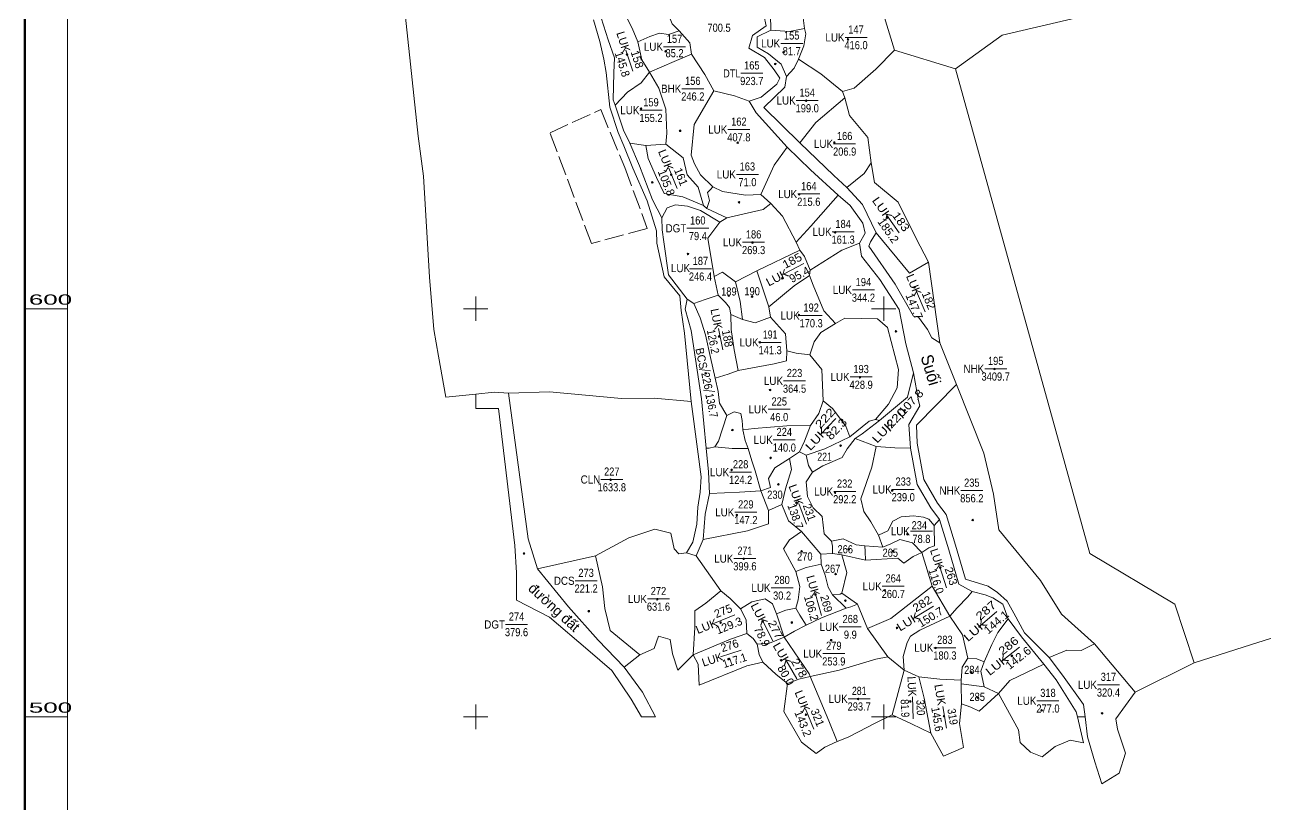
# Model space of a CAD drawing. Header units: metres. Extents: x 550890 to 551618, y 1839259 to 1840146.
# Drawn here: x 550889.5 to 551193.5, y 1839478.6 to 1839669.6 of the extents above; entities that cross this region are included whole.
import ezdxf
from ezdxf.enums import TextEntityAlignment as Align

# ---------------------------------------------------------------- set-up
doc = ezdxf.new("R2010")
doc.units = ezdxf.units.M
doc.header["$LTSCALE"] = 0.8
doc.header["$PDMODE"] = 32
doc.header["$PDSIZE"] = 0.4
doc.linetypes.add('DASH_DOUBLE_DOT', pattern=[9.2, 5, -1.2, 0.3, -1.2, 0.3, -1.2])
doc.linetypes.add('LONG_DASHED', pattern=[7.5, 6, -1.5])
for name, color, linetype, lineweight in [('10', 7, 'Continuous', 13), ('13', 7, 'Continuous', 13), ('2', 7, 'DASH_DOUBLE_DOT', 25), ('23', 7, 'Continuous', 13), ('24', 7, 'Continuous', 13), ('31', 7, 'Continuous', 13), ('33', 7, 'LONG_DASHED', 13), ('63', 7, 'Continuous', 13)]:
    doc.layers.add(name, color=color, linetype=linetype, lineweight=lineweight)
doc.layers.add('4', color=7, linetype='Continuous')
doc.layers.add('48', color=7, linetype='Continuous')

msp = doc.modelspace()

# ---------------------------------------------------------------- linework, layer by layer
at = {"layer": '10'}
for p, q in [((551117.57, 1839658.77), (551102.62, 1839663.4)), ((551089.9, 1839653.27), (551090.46, 1839651.68)), ((551041.72, 1839639.98), (551037.8, 1839640.6)), ((551041.72, 1839639.98), (551046.64, 1839640.33)), ((551069.91, 1839627.98), (551072.3, 1839625.77)), ((551055.8, 1839625.27), (551056.69, 1839624.6)), ((551068.87, 1839609.26), (551079.41, 1839614.36)), ((551079.41, 1839614.36), (551078.57, 1839616.36)), ((551113.76, 1839591.67), (551110.98, 1839611.42)), ((551058.47, 1839607.94), (551059.42, 1839603.32)), ((551068.87, 1839609.26), (551063.72, 1839606.57)), ((551071.81, 1839600.45), (551068.87, 1839609.26)), ((551081.98, 1839609.42), (551081.82, 1839608.12)), ((551053.44, 1839601.26), (551051.82, 1839602.34)), ((551062.57, 1839598.57), (551065.42, 1839597.34)), ((551072.28, 1839597.96), (551071.81, 1839600.45)), ((551097.99, 1839572.83), (551099.01, 1839572.58)), ((551092.97, 1839568.2), (551098.19, 1839566.27)), ((551079.37, 1839564.97), (551076.9, 1839563.29)), ((551079.37, 1839564.97), (551081.03, 1839564.09)), ((551069.9, 1839555.38), (551071.76, 1839550.56)), ((551071.76, 1839550.56), (551075.03, 1839552.06)), ((551112.39, 1839546.92), (551113.68, 1839548.32)), ((551084.58, 1839539.82), (551079.82, 1839545.37)), ((551029.35, 1839539.41), (551015.19, 1839536.28)), ((551054.05, 1839539.48), (551060.07, 1839530.88)), ((551087.43, 1839540.05), (551084.58, 1839539.82)), ((551084.58, 1839539.82), (551084.67, 1839537.41)), ((551089.72, 1839539.69), (551087.43, 1839540.05)), ((551089.72, 1839539.69), (551095.55, 1839538.4)), ((551109.38, 1839540.24), (551111.85, 1839532.01)), ((551111.85, 1839532.01), (551116.18, 1839524.68)), ((551090.79, 1839526.62), (551087.44, 1839529.86)), ((551093.6, 1839527.57), (551089.71, 1839530.29)), ((551093.6, 1839527.57), (551096.06, 1839521.67)), ((551075.62, 1839519.49), (551073.69, 1839525.2)), ((551096.06, 1839521.67), (551100.99, 1839514.69)), ((551151.67, 1839517.91), (551161.65, 1839506.06)), ((551040.21, 1839515.17), (551036.43, 1839512.16)), ((551100.99, 1839514.69), (551105.03, 1839511.45)), ((551161.65, 1839506.06), (551176.09, 1839513.24)), ((551105.03, 1839511.45), (551102.11, 1839500.51)), ((551105.03, 1839511.45), (551108.61, 1839509.8)), ((551119, 1839508.04), (551119.11, 1839503.15)), ((551124.61, 1839507.38), (551128.14, 1839505.74))]:
    msp.add_line(p, q, dxfattribs=at)
for points in [[(551117.57, 1839658.77), (551129.02, 1839667.08), (551187.17, 1839680.66), (551184.87, 1839705.54), (551145.49, 1839721.06), (551138.35, 1839748.69), (551120.37, 1839749.41)], [(551042.49, 1839684.52), (551044.88, 1839678.83), (551046.45, 1839674.15), (551048.18, 1839669.84), (551049.87, 1839668.08)], [(551099.21, 1839678.58), (551099.89, 1839672.42), (551102.62, 1839663.4)], [(551034.06, 1839674.55), (551036.14, 1839673.13), (551038.32, 1839668.73), (551039.74, 1839665.4)], [(551081.6, 1839675.38), (551080.23, 1839671.29), (551080.59, 1839668.7)], [(551080.59, 1839668.7), (551076.93, 1839667.96), (551072.33, 1839668.3)], [(551080.59, 1839668.7), (551080.92, 1839667.39), (551080.4, 1839664.46), (551079.13, 1839661.16)], [(551049.87, 1839668.08), (551047.28, 1839667.21), (551045.02, 1839667.51), (551042.7, 1839666.74), (551039.74, 1839665.4)], [(551042.6, 1839658.01), (551040.76, 1839661.04), (551039.74, 1839665.4)], [(551052.92, 1839662.4), (551052.48, 1839665.14), (551049.87, 1839668.08)], [(551052.92, 1839662.4), (551048.65, 1839660.61), (551042.6, 1839658.01)], [(551058.4, 1839653.43), (551056.15, 1839657.39), (551052.92, 1839662.4)], [(551102.62, 1839663.4), (551098.04, 1839658.69), (551092.8, 1839654.06), (551089.9, 1839653.27)], [(551079.13, 1839661.16), (551078.02, 1839659), (551076.2, 1839656.92)], [(551079.13, 1839661.16), (551084.56, 1839657.58), (551089.9, 1839653.27)], [(551042.6, 1839658.01), (551040.56, 1839655.4), (551037.22, 1839653.12), (551034.18, 1839649.87)], [(551042.6, 1839658.01), (551044.91, 1839654.04), (551046.64, 1839648.91), (551046.86, 1839643), (551046.64, 1839640.33)], [(551176.09, 1839513.24), (551171.37, 1839527.58), (551150.54, 1839540.05), (551117.57, 1839658.77)], [(551058.4, 1839653.43), (551053.52, 1839645.17), (551052.8, 1839637.65), (551053.67, 1839635.55), (551055.08, 1839632.85), (551058.09, 1839629.87)], [(551067.05, 1839650.86), (551063.47, 1839652.19), (551058.4, 1839653.43)], [(551090.46, 1839651.68), (551083.33, 1839645.63), (551079.46, 1839640.67)], [(551090.46, 1839651.68), (551091.64, 1839647.34), (551096.15, 1839641.94), (551096.93, 1839635.79)], [(551055.8, 1839625.27), (551050.79, 1839627.41), (551046.16, 1839628.25), (551044.3, 1839632.16), (551042.26, 1839636.83), (551041.72, 1839639.98)], [(551046.64, 1839640.33), (551050.86, 1839636.95), (551051.83, 1839632.82), (551054.5, 1839629.84), (551055.8, 1839625.27)], [(551069.91, 1839627.98), (551073.16, 1839635.2), (551076.32, 1839639.62)], [(551096.93, 1839635.79), (551095.19, 1839633.12), (551090.99, 1839629.68)], [(551096.93, 1839635.79), (551097.77, 1839630.91), (551103.52, 1839626.09), (551107.9, 1839617.35), (551110.98, 1839611.42)], [(551058.09, 1839629.87), (551057.54, 1839629.21), (551056.81, 1839628.47), (551057.28, 1839626.52), (551056.69, 1839624.6)], [(551058.09, 1839629.87), (551060.5, 1839628.72), (551066.1, 1839627.8), (551069.91, 1839627.98)], [(551072.3, 1839625.77), (551070.45, 1839624.36), (551061.55, 1839622.28)], [(551078.57, 1839616.36), (551075.17, 1839622.66), (551072.3, 1839625.77)], [(551078.57, 1839616.36), (551082.16, 1839620.24), (551088.81, 1839627.88)], [(551045.62, 1839622.32), (551046.96, 1839624.72), (551048.94, 1839625.44), (551051.94, 1839625.12), (551055.12, 1839624.11), (551059.87, 1839621.21)], [(551056.69, 1839624.6), (551061.55, 1839622.28), (551059.87, 1839621.21)], [(551058.47, 1839607.94), (551056.86, 1839617.26), (551059.87, 1839621.21)], [(551110.98, 1839611.42), (551106.3, 1839608.75), (551098.15, 1839618.64)], [(551079.41, 1839614.36), (551080.59, 1839612.8), (551081.98, 1839609.42)], [(551094.11, 1839616.07), (551089.73, 1839614.4), (551081.98, 1839609.42)], [(551058.47, 1839607.94), (551060.52, 1839609), (551063.72, 1839606.57)], [(551081.82, 1839608.12), (551078.09, 1839605.65), (551071.81, 1839600.45)], [(551088.17, 1839596.4), (551085.33, 1839599.5), (551082.71, 1839605.82), (551081.82, 1839608.12)], [(551063.72, 1839606.57), (551064.82, 1839601.77), (551065.42, 1839597.34)], [(551053.44, 1839601.26), (551056.26, 1839602.3), (551059.42, 1839603.32)], [(551059.42, 1839603.32), (551061.21, 1839601.53), (551062.2, 1839600.33), (551062.57, 1839598.57)], [(551058.66, 1839582.98), (551057.54, 1839588.04), (551056.34, 1839593.58), (551055.06, 1839597.77), (551053.44, 1839601.26)], [(551064.36, 1839584.9), (551063.39, 1839589.96), (551062.61, 1839594.94), (551062.57, 1839598.57)], [(551065.42, 1839597.34), (551068.52, 1839596.59), (551072.28, 1839597.96)], [(551076.25, 1839589.7), (551075.96, 1839593.85), (551072.28, 1839597.96)], [(551081.93, 1839588.67), (551082.99, 1839591.91), (551084.61, 1839594.18), (551088.17, 1839596.4)], [(551088.17, 1839596.4), (551090.48, 1839597.7), (551098.46, 1839597.52), (551100.92, 1839595.38), (551103.61, 1839585.1), (551103.28, 1839580.6), (551101.14, 1839576.6), (551097.99, 1839572.83)], [(551064.36, 1839584.9), (551073.13, 1839586.53), (551076.14, 1839587.27), (551076.25, 1839589.7)], [(551081.93, 1839588.67), (551078.52, 1839589.11), (551076.25, 1839589.7)], [(551085.15, 1839577.41), (551084.82, 1839585.09), (551081.93, 1839588.67)], [(551058.66, 1839582.98), (551061.9, 1839583.94), (551064.36, 1839584.9)], [(551099.01, 1839572.58), (551105.85, 1839578.3), (551107.29, 1839584.32)], [(551061.52, 1839573.83), (551059.76, 1839576.87), (551059.4, 1839579.71), (551058.66, 1839582.98)], [(551117.83, 1839581.45), (551124.54, 1839564.61), (551126.95, 1839554.54), (551128.25, 1839545.83), (551138.4, 1839533.43), (551143.6, 1839525.14), (551151.67, 1839517.91)], [(551008.03, 1839579.31), (551018.12, 1839579.63), (551035.77, 1839578.02), (551043.72, 1839578.11), (551052.85, 1839577.31)], [(551082.07, 1839571.41), (551084.1, 1839574.31), (551085.15, 1839577.41)], [(551091.68, 1839568.58), (551090.69, 1839571.26), (551087.43, 1839575.52), (551085.15, 1839577.41)], [(551065.45, 1839570.36), (551065.3, 1839572.59), (551064.99, 1839574.36), (551063.33, 1839574.77), (551061.52, 1839573.83)], [(551058.58, 1839566.18), (551059.55, 1839567.56), (551061.52, 1839573.83)], [(551065.45, 1839570.36), (551068.24, 1839570.65), (551076.24, 1839571.27), (551082.07, 1839571.41)], [(551082.07, 1839571.41), (551080.61, 1839567.52), (551079.37, 1839564.97)], [(551091.68, 1839568.58), (551096.4, 1839572.43), (551097.99, 1839572.83)], [(551092.97, 1839568.2), (551094.69, 1839569.32), (551099.01, 1839572.58)], [(551066.78, 1839565.78), (551066.09, 1839567.72), (551065.45, 1839570.36)], [(551081.03, 1839564.09), (551085.59, 1839565.65), (551091.68, 1839568.58)], [(551082.59, 1839559.99), (551085.05, 1839561.53), (551089.82, 1839563.52), (551091.02, 1839565.65), (551092.97, 1839568.2)], [(551056.48, 1839565.84), (551057.22, 1839565.82), (551058.58, 1839566.18)], [(551058.58, 1839566.18), (551062.86, 1839565.74), (551066.78, 1839565.78)], [(551069.9, 1839555.38), (551068.54, 1839560.24), (551067.65, 1839562.75), (551066.78, 1839565.78)], [(551098.7, 1839544.51), (551096.86, 1839547.8), (551095.1, 1839550.3), (551094.41, 1839553.4), (551097.06, 1839561.21), (551098.19, 1839566.27)], [(551098.19, 1839566.27), (551102.75, 1839565.89), (551106.55, 1839565.81)], [(551076.9, 1839563.29), (551073.31, 1839561.05), (551071.74, 1839558.44), (551072.27, 1839556.18), (551069.9, 1839555.38)], [(551076.9, 1839563.29), (551077.44, 1839560.57), (551075.91, 1839555.87), (551075.03, 1839552.06)], [(551082.59, 1839559.99), (551081.57, 1839561.57), (551081.03, 1839564.09)], [(551087.24, 1839543.03), (551085.42, 1839544.86), (551084.91, 1839549.12), (551082.72, 1839551.24), (551081.3, 1839553.99), (551081.02, 1839557.61), (551082.59, 1839559.99)], [(551057.32, 1839554.76), (551064.7, 1839555.04), (551069.9, 1839555.38)], [(551055.78, 1839543.44), (551066.64, 1839545.61), (551071.79, 1839547.29), (551071.76, 1839550.56)], [(551079.82, 1839545.37), (551076.7, 1839548.05), (551075.03, 1839552.06)], [(551112.39, 1839546.92), (551111.09, 1839548.43), (551109.79, 1839548.96), (551107.28, 1839549.21), (551104.31, 1839549.02), (551102.23, 1839547.96), (551100.98, 1839545.54), (551098.7, 1839544.51)], [(551109.38, 1839540.24), (551111.09, 1839541.41), (551112.44, 1839541.86), (551112.39, 1839546.92)], [(551051.69, 1839540.2), (551049.82, 1839539.91), (551048.67, 1839541.16), (551047.8, 1839545.03), (551043.88, 1839546), (551037.53, 1839543.83), (551029.35, 1839539.41)], [(551079.82, 1839545.37), (551076.92, 1839543.39), (551075.48, 1839541.17), (551078.45, 1839535.64)], [(551095.4, 1839541.9), (551093.29, 1839542.17), (551090.03, 1839543.64), (551087.24, 1839543.03)], [(551098.7, 1839544.51), (551099.79, 1839541.54), (551095.4, 1839541.9)], [(551087.24, 1839543.03), (551087.49, 1839541.79), (551087.43, 1839540.05)], [(551095.55, 1839538.4), (551095.42, 1839540.48), (551095.4, 1839541.9)], [(551099.79, 1839541.54), (551101.72, 1839542.41), (551103.96, 1839543.45), (551107.06, 1839542.67), (551109.38, 1839540.24)], [(551029.35, 1839539.41), (551031.11, 1839531.84), (551031.62, 1839526.5), (551032.98, 1839521.15), (551040.21, 1839515.17)], [(551089.71, 1839530.29), (551090.97, 1839535.33), (551089.72, 1839539.69)], [(551095.55, 1839538.4), (551103.47, 1839538.87), (551104.93, 1839537.67), (551107.19, 1839539.31), (551109.38, 1839540.24)], [(551078.43, 1839526.66), (551079.03, 1839528.66), (551079.42, 1839531.96), (551078.45, 1839535.64)], [(551078.45, 1839535.64), (551081.04, 1839536.6), (551084.67, 1839537.41)], [(551084.67, 1839537.41), (551085.67, 1839534.69), (551086.38, 1839531.78), (551087.44, 1839529.86)], [(551096.06, 1839521.67), (551101.78, 1839524.11), (551111.85, 1839532.01)], [(551060.07, 1839530.88), (551056.42, 1839527.81), (551053.72, 1839526), (551053.75, 1839521.92), (551053.3, 1839515.22)], [(551064.89, 1839526.46), (551062.4, 1839529.02), (551060.07, 1839530.88)], [(551064.89, 1839526.46), (551067.71, 1839528.15), (551070.99, 1839528.92), (551072.74, 1839527.7), (551073.69, 1839525.2)], [(551087.44, 1839529.86), (551089.31, 1839530.06), (551089.71, 1839530.29)], [(551121.65, 1839530.7), (551120.62, 1839529.42), (551118.02, 1839526.69), (551116.18, 1839524.68)], [(551066.46, 1839520.43), (551066.29, 1839523.79), (551064.89, 1839526.46)], [(551073.69, 1839525.2), (551075.99, 1839526.15), (551078.43, 1839526.66)], [(551081, 1839522.45), (551079.42, 1839524.88), (551078.43, 1839526.66)], [(551081, 1839522.45), (551084.77, 1839524.28), (551090.79, 1839526.62)], [(551090.79, 1839526.62), (551091.97, 1839526.98), (551093.6, 1839527.57)], [(551075.62, 1839519.49), (551078.17, 1839520.97), (551081, 1839522.45)], [(551105.03, 1839511.45), (551104.75, 1839514.74), (551105.74, 1839518.17), (551106.61, 1839519.79), (551108.88, 1839521.19), (551116.18, 1839524.68)], [(551116.18, 1839524.68), (551119.3, 1839520.08), (551120.63, 1839514.37)], [(551130.49, 1839524), (551127.99, 1839520.69), (551126.5, 1839517.74), (551124.6, 1839513.44)], [(551040.21, 1839515.17), (551043.71, 1839516.72), (551044.8, 1839519.78), (551047.64, 1839518.97), (551048.26, 1839515.4), (551049.57, 1839511.43), (551053.3, 1839515.22)], [(551053.3, 1839515.22), (551062.49, 1839519.06), (551066.46, 1839520.43)], [(551066.46, 1839520.43), (551068.02, 1839519.16), (551069, 1839517.78)], [(551069, 1839517.78), (551072.04, 1839518.02), (551075.62, 1839519.49)], [(551082.01, 1839509.84), (551081.74, 1839510.55), (551075.62, 1839519.49)], [(551176.09, 1839513.24), (551188.14, 1839517.08), (551200.2, 1839520.93), (551213.44, 1839517.94), (551217.91, 1839517.12), (551226.2, 1839509.3)], [(551069, 1839517.78), (551069.52, 1839515.24), (551070.42, 1839513.39)], [(551151.67, 1839517.91), (551148.43, 1839516.25), (551144.92, 1839516.36), (551140.58, 1839514.57)], [(551070.42, 1839513.39), (551066.47, 1839512.49), (551054.78, 1839507.75), (551054.52, 1839512.91), (551053.3, 1839515.22)], [(551070.42, 1839513.39), (551073.68, 1839510.33), (551076.44, 1839508.14)], [(551082.01, 1839509.84), (551089.05, 1839511.43), (551098.06, 1839514.09), (551100.99, 1839514.69)], [(551120.63, 1839514.37), (551119.25, 1839512.18), (551118.97, 1839508.96)], [(551124.6, 1839513.44), (551122.85, 1839514.19), (551120.63, 1839514.37)], [(551124.6, 1839513.44), (551123.83, 1839511.18), (551124.61, 1839507.38)], [(551128.14, 1839505.74), (551130.89, 1839508.89), (551139.27, 1839512.86)], [(551076.44, 1839508.14), (551075.54, 1839501.28), (551079.84, 1839493.82), (551083.42, 1839491.04), (551085.58, 1839492.52), (551088.57, 1839493.91)], [(551076.44, 1839508.14), (551079.17, 1839509.18), (551082.01, 1839509.84)], [(551088.57, 1839493.91), (551086.53, 1839498.98), (551082.01, 1839509.84)], [(551118.97, 1839508.96), (551113.79, 1839509.19), (551108.61, 1839509.8)], [(551108.61, 1839509.8), (551109.91, 1839504.53), (551111.56, 1839495.98)], [(551118.97, 1839508.96), (551119, 1839508.04), (551124.61, 1839507.38)], [(551128.14, 1839505.74), (551123.37, 1839501.36), (551121.39, 1839502.39), (551119.11, 1839503.15)], [(551128.14, 1839505.74), (551133.06, 1839496.78), (551133.46, 1839493.73), (551136, 1839491.31), (551138.88, 1839490.16), (551141.99, 1839492.7), (551145.72, 1839494.29), (551148.95, 1839493.62)], [(551161.65, 1839506.06), (551156.88, 1839499.52), (551157.32, 1839496.93), (551159.27, 1839491.08), (551157.7, 1839486.2), (551153.48, 1839483.58)], [(551111.56, 1839495.98), (551114.69, 1839490.37), (551119.6, 1839492.5), (551118.57, 1839498.37), (551119.11, 1839503.15)], [(551102.11, 1839500.51), (551097.58, 1839498.27), (551093.96, 1839496.36), (551091.31, 1839495.04), (551088.57, 1839493.91)], [(551102.11, 1839500.51), (551106.8, 1839498.25), (551111.56, 1839495.98)]]:
    msp.add_lwpolyline(points, dxfattribs=at)
at = {"layer": '13'}
for p, q in [((551090.52, 1839666.51), (551095.92, 1839666.51)), ((551036.83, 1839663.41), (551038.48, 1839658.26)), ((551046.05, 1839664.22), (551051.45, 1839664.22)), ((551074.76, 1839665.05), (551080.16, 1839665.05)), ((551064.97, 1839657.72), (551070.37, 1839657.72)), ((551050.52, 1839653.93), (551055.92, 1839653.93)), ((551078.56, 1839651.04), (551083.96, 1839651.04)), ((551040.27, 1839648.67), (551045.67, 1839648.67)), ((551061.81, 1839643.92), (551067.21, 1839643.92)), ((551087.73, 1839640.42), (551093.13, 1839640.42)), ((551047.37, 1839634.49), (551049.37, 1839629.48)), ((551063.9, 1839632.93), (551069.3, 1839632.93)), ((551078.94, 1839628.13), (551084.34, 1839628.13)), ((551100.71, 1839623.03), (551103.81, 1839618.6)), ((551051.75, 1839619.72), (551057.15, 1839619.72)), ((551087.36, 1839618.84), (551092.76, 1839618.84)), ((551065.42, 1839616.29), (551070.82, 1839616.29)), ((551075.61, 1839608.56), (551080.39, 1839611.07)), ((551052.39, 1839609.79), (551057.79, 1839609.79)), ((551092.33, 1839604.62), (551097.73, 1839604.62)), ((551108.06, 1839604.21), (551110.13, 1839599.22)), ((551079.52, 1839598.35), (551084.92, 1839598.35)), ((551059.49, 1839595.19), (551060.55, 1839589.9)), ((551069.47, 1839591.76), (551074.87, 1839591.76)), ((551054.79, 1839585.11), (551057.57, 1839584.82)), ((551091.77, 1839583.29), (551097.17, 1839583.29)), ((551124.75, 1839585.29), (551130.15, 1839585.29)), ((551055.8, 1839580.02), (551058.58, 1839579.73)), ((551075.45, 1839582.32), (551080.85, 1839582.32)), ((551071.69, 1839575.36), (551077.09, 1839575.36)), ((551104.89, 1839573.18), (551103.36, 1839574.9)), ((551084.55, 1839569.21), (551088.25, 1839573.14)), ((551101.77, 1839570.01), (551100.23, 1839571.74)), ((551072.94, 1839567.88), (551078.34, 1839567.88)), ((551062.24, 1839559.96), (551067.64, 1839559.96)), ((551030.67, 1839558.15), (551036.07, 1839558.15)), ((551102.09, 1839555.72), (551107.49, 1839555.72)), ((551087.75, 1839555.22), (551093.15, 1839555.22)), ((551118.9, 1839555.45), (551124.3, 1839555.45)), ((551063.52, 1839550.12), (551068.92, 1839550.12)), ((551079.24, 1839552.3), (551081.06, 1839547.21)), ((551106.54, 1839545.5), (551111.94, 1839545.5)), ((551063.28, 1839538.78), (551068.68, 1839538.78)), ((551113.74, 1839536.73), (551115.43, 1839531.6)), ((551024.37, 1839533.34), (551029.77, 1839533.34)), ((551072.4, 1839531.6), (551077.8, 1839531.6)), ((551099.65, 1839532), (551105.05, 1839532)), ((551042.1, 1839528.89), (551047.5, 1839528.89)), ((551083.27, 1839530.05), (551084.76, 1839524.86)), ((551107.64, 1839524.3), (551112.22, 1839527.15)), ((551123.65, 1839522.26), (551127.71, 1839525.82)), ((551007.31, 1839522.64), (551012.71, 1839522.64)), ((551058.5, 1839522.97), (551063.51, 1839524.98)), ((551070.42, 1839523.44), (551072.87, 1839518.63)), ((551089.12, 1839522.03), (551094.52, 1839522.03)), ((551059.97, 1839514.67), (551065.1, 1839516.36)), ((551112.3, 1839516.93), (551117.7, 1839516.93)), ((551129.06, 1839513.72), (551133.27, 1839517.1)), ((551076.03, 1839513.99), (551078.73, 1839509.31)), ((551085.07, 1839515.48), (551090.47, 1839515.48)), ((551152.39, 1839507.85), (551157.79, 1839507.85)), ((551091.3, 1839504.43), (551096.7, 1839504.43)), ((551107.02, 1839504.91), (551107.24, 1839499.51)), ((551080.84, 1839501.96), (551082.86, 1839496.95)), ((551114.52, 1839502.55), (551115.41, 1839497.22)), ((551137.56, 1839503.93), (551142.96, 1839503.93))]:
    msp.add_line(p, q, dxfattribs=at)
for p in [(551091.25, 1839666), (551037.11, 1839662.29), (551046.55, 1839663.08), (551075.45, 1839662.85), (551073.41, 1839659.99), (551080.98, 1839650.98), (551040.52, 1839649.05), (551050.1, 1839643.62), (551064.22, 1839640.7), (551087.91, 1839640.75), (551047.91, 1839632.85), (551043.29, 1839630.97), (551064.55, 1839626.1), (551079.28, 1839628.06), (551100.87, 1839622.35), (551088.07, 1839618.71), (551052.03, 1839613.43), (551067.83, 1839616.23), (551075.14, 1839607.45), (551107.54, 1839605.24), (551062.01, 1839603.21), (551067.76, 1839602.96), (551079.24, 1839598.46), (551059.65, 1839593.21), (551103, 1839594.46), (551069.61, 1839591.78), (551056.4, 1839584.19), (551094.19, 1839583.23), (551127.16, 1839585.22), (551072.17, 1839580.09), (551105.11, 1839575.12), (551086.35, 1839570.79), (551062.94, 1839570.28), (551089.44, 1839566.45), (551072.29, 1839563.45), (551062.73, 1839560.51), (551033.08, 1839558.09), (551074.18, 1839556.96), (551078.6, 1839552.47), (551088.08, 1839554.95), (551102.09, 1839555.46), (551064.01, 1839549.45), (551121.81, 1839548.22), (551105.82, 1839544.75), (551079.89, 1839540.54), (551091.44, 1839541.04), (551102.24, 1839540.58), (551011.85, 1839540.02), (551065.69, 1839538.71), (551088.22, 1839534.99), (551113.85, 1839536.57), (551044.51, 1839528.82), (551083.28, 1839529.98), (551090.6, 1839528.47), (551100.24, 1839531.01), (551027.73, 1839525.87), (551060.03, 1839523.1), (551070.31, 1839523.38), (551077.49, 1839523.1), (551123.49, 1839522.12), (551103.25, 1839521.79), (551087.12, 1839518.76), (551112.71, 1839516.87), (551061.97, 1839514.13), (551074.84, 1839513.85), (551131.42, 1839514.93), (551121.51, 1839510.9), (551093.71, 1839504.37), (551123.05, 1839504.72), (551106.52, 1839503.76), (551138.71, 1839501.58), (551153.54, 1839500.85), (551080.94, 1839500.5), (551114.76, 1839500.15)]:
    msp.add_point(p, dxfattribs=at)
at = {"layer": '23'}
for points in [[(551000, 1839579.07), (550992.69, 1839578.3), (550990.91, 1839588.36), (550989.77, 1839594.9), (550988.69, 1839607.74), (550987.22, 1839632.48), (550985.89, 1839642.32), (550980.41, 1839693.74), (550977.98, 1839708.69), (550977.29, 1839721.18), (550976.28, 1839730.47), (550975.05, 1839739.21), (550971.81, 1839747.18)], [(551008.03, 1839579.31), (551004.5, 1839579.54), (551000, 1839579.07)], [(551015.19, 1839536.28), (551012.89, 1839543.6), (551008.03, 1839579.31)], [(551000, 1839575.56), (551005.59, 1839575.57), (551009.58, 1839541.97), (551009.97, 1839535.24), (551009.97, 1839528.56), (551018.13, 1839524.38), (551027.46, 1839516.42), (551033.36, 1839511.35), (551038.12, 1839504.31), (551040.63, 1839500)], [(551036.43, 1839512.16), (551030.06, 1839518.77), (551022.75, 1839526.91), (551015.19, 1839536.28)], [(551036.43, 1839512.16), (551040.92, 1839506.04), (551044.07, 1839500)]]:
    msp.add_lwpolyline(points, dxfattribs=at)
at = {"layer": '24'}
for p, q in [((551000, 1839575.56), (551000, 1839579.07)), ((551040.63, 1839500), (551044.07, 1839500)), ((551147.49, 1839500), (551149.34, 1839500))]:
    msp.add_line(p, q, dxfattribs=at)
at = {"layer": '31'}
for p, q in [((551117.83, 1839581.45), (551113.76, 1839591.67)), ((551055.78, 1839543.44), (551054.05, 1839539.48)), ((551051.69, 1839540.2), (551054.05, 1839539.48)), ((551147.49, 1839500), (551148.95, 1839493.62))]:
    msp.add_line(p, q, dxfattribs=at)
for points in [[(551062.01, 1839690.32), (551063.13, 1839688.98), (551064.92, 1839684.11), (551065.14, 1839679.72), (551066.18, 1839677.18), (551068.72, 1839675.18), (551070.49, 1839674.96), (551070.66, 1839671.99), (551071.16, 1839669.36), (551067.88, 1839666.98), (551066.95, 1839663.86), (551070.79, 1839661.56), (551073.13, 1839658.55), (551074.53, 1839656.54), (551073.84, 1839655.04), (551069.94, 1839651.88), (551067.05, 1839650.86)], [(551071.35, 1839675.76), (551072.26, 1839672.12), (551072.33, 1839668.3)], [(551034.18, 1839649.87), (551033.73, 1839651.22), (551033.84, 1839657.81), (551034.02, 1839661.52), (551032.45, 1839665.91), (551030.19, 1839673.12)], [(551052.85, 1839577.31), (551051.21, 1839594), (551050.36, 1839599.54), (551050.02, 1839603.18), (551046.23, 1839607.84), (551044.42, 1839616.06), (551044.34, 1839619.13), (551042.07, 1839626.49), (551038.5, 1839634.46), (551036.35, 1839639.89), (551034.96, 1839643.2), (551032.92, 1839649.42), (551032.01, 1839657.93), (551031.39, 1839661.15), (551030.41, 1839665.47), (551028.87, 1839670.83)], [(551072.33, 1839668.3), (551068.95, 1839666.61), (551069.01, 1839664.13), (551071.73, 1839662.47), (551074.85, 1839659.96), (551076.2, 1839656.92)], [(551076.2, 1839656.92), (551075.78, 1839654.34), (551070.63, 1839649.34), (551079.46, 1839640.67)], [(551076.32, 1839639.62), (551068.73, 1839648.03), (551067.05, 1839650.86)], [(551037.8, 1839640.6), (551036.24, 1839643.74), (551034.18, 1839649.87)], [(551045.62, 1839622.32), (551043.35, 1839626.72), (551040.14, 1839635.04), (551037.8, 1839640.6)], [(551076.32, 1839639.62), (551082.03, 1839634.08), (551088.81, 1839627.88)], [(551079.46, 1839640.67), (551087.81, 1839632.65), (551090.99, 1839629.68)], [(551090.99, 1839629.68), (551094.8, 1839625.54), (551098.15, 1839618.64)], [(551088.81, 1839627.88), (551091.82, 1839625.31), (551094.9, 1839620.97), (551095.44, 1839618.54), (551094.11, 1839616.07)], [(551051.82, 1839602.34), (551047.24, 1839608.31), (551046.13, 1839616.42), (551045.68, 1839619.37), (551045.62, 1839622.32)], [(551113.76, 1839591.67), (551111.81, 1839592.88), (551110.73, 1839594.89), (551108.56, 1839597.93), (551107.31, 1839598.2), (551102.79, 1839605.99), (551096.33, 1839615.38), (551096.74, 1839616.44), (551098.15, 1839618.64)], [(551094.11, 1839616.07), (551094.6, 1839612.88), (551099.06, 1839607.14), (551103.82, 1839599.85), (551105.41, 1839591.38), (551107.29, 1839584.32)], [(551056.48, 1839565.84), (551055.37, 1839577.95), (551052.79, 1839594.71), (551051.32, 1839599.93), (551051.82, 1839602.34)], [(551106.55, 1839565.81), (551106.14, 1839571.64), (551108.82, 1839576.24), (551108.49, 1839577.42), (551107.29, 1839584.32)], [(551140.58, 1839514.57), (551134.55, 1839520.6), (551131.93, 1839525.43), (551130.26, 1839528.35), (551127.91, 1839530.48), (551125.58, 1839532.04), (551120.07, 1839533.75), (551117.58, 1839542.09), (551115.32, 1839549.54), (551113.2, 1839552.38), (551109.84, 1839558.15), (551108.19, 1839567.02), (551108.02, 1839571.46), (551117.83, 1839581.45)], [(551052.85, 1839577.31), (551054.33, 1839565.58), (551055.3, 1839558.82), (551055.04, 1839555.03), (551054.47, 1839551.36), (551054.19, 1839547.19), (551053.25, 1839542.8), (551051.69, 1839540.2)], [(551057.32, 1839554.76), (551057.05, 1839560.06), (551056.48, 1839565.84)], [(551106.55, 1839565.81), (551108.2, 1839556.94), (551111.56, 1839551.17), (551113.68, 1839548.32)], [(551055.78, 1839543.44), (551056.26, 1839549.65), (551057.32, 1839554.76)], [(551113.68, 1839548.32), (551115.93, 1839540.88), (551118.43, 1839532.54), (551121.65, 1839530.7)], [(551130.49, 1839524), (551129.16, 1839527.6), (551126.77, 1839529.16), (551124.84, 1839529.86), (551121.65, 1839530.7)], [(551139.27, 1839512.86), (551133.77, 1839519.57), (551130.49, 1839524)], [(551149.34, 1839500), (551148.98, 1839502.99), (551143.8, 1839510.19), (551140.58, 1839514.57)], [(551139.27, 1839512.86), (551142.28, 1839509.08), (551147.2, 1839501.25), (551147.49, 1839500)], [(551149.34, 1839500), (551149.93, 1839495.05), (551151.75, 1839488.95), (551153.48, 1839483.58)]]:
    msp.add_lwpolyline(points, dxfattribs=at)
at = {"layer": '33'}
for p, q in [((551018.22, 1839643.14), (551030.65, 1839648.81)), ((551030.65, 1839648.81), (551036.55, 1839634.59)), ((551028.36, 1839615.99), (551018.22, 1839643.14)), ((551036.55, 1839634.59), (551042.06, 1839619.71)), ((551042.06, 1839619.71), (551028.36, 1839615.99))]:
    msp.add_line(p, q, dxfattribs=at)
at = {"layer": '63'}
for p, q in [((551000, 1839597), (551000, 1839603)), ((551100, 1839597), (551100, 1839603)), ((550900, 1839600), (550889.5, 1839600)), ((550997, 1839600), (551003, 1839600)), ((551097, 1839600), (551103, 1839600)), ((551000, 1839497), (551000, 1839503)), ((551100, 1839497), (551100, 1839503)), ((550900, 1839500), (550889.5, 1839500)), ((550997, 1839500), (551003, 1839500)), ((551097, 1839500), (551103, 1839500))]:
    msp.add_line(p, q, dxfattribs=at)
at = {"layer": '63', "lineweight": 158}
msp.add_lwpolyline([(550889.5, 1840110.5), (551610.5, 1840110.5), (551610.5, 1839389.5), (550889.5, 1839389.5)], close=True, dxfattribs=at)
at = {"layer": '63'}
msp.add_lwpolyline([(551383.96, 1840100), (551600, 1840100), (551600, 1839400), (550900, 1839400), (550900, 1840100), (551379.89, 1840100)], dxfattribs=at)

# ---------------------------------------------------------------- texts
at = {"layer": '13'}
for s, width, p in [('147', 0.85, (551093.21, 1839667.44)), ('157', 0.85, (551048.74, 1839665.16)), ('155', 0.85, (551077.46, 1839665.98)), ('165', 0.85, (551067.68, 1839658.65)), ('156', 0.85, (551053.21, 1839654.86)), ('154', 0.85, (551081.26, 1839651.98)), ('159', 0.85, (551042.96, 1839649.6)), ('162', 0.85, (551064.51, 1839644.86)), ('166', 0.85, (551090.43, 1839641.35)), ('163', 0.85, (551066.59, 1839633.87)), ('164', 0.85, (551081.64, 1839629.06)), ('160', 0.85, (551054.44, 1839620.65)), ('184', 0.85, (551090.06, 1839619.78)), ('186', 0.85, (551068.11, 1839617.23)), ('187', 0.85, (551055.08, 1839610.73)), ('194', 0.85, (551095.03, 1839605.55)), ('189', 0.85, (551062.06, 1839603.24)), ('190', 0.85, (551067.76, 1839603.29)), ('192', 0.85, (551082.21, 1839599.29)), ('191', 0.8, (551072.17, 1839592.69)), ('193', 0.85, (551094.46, 1839584.23)), ('195', 0.85, (551127.45, 1839586.22)), ('223', 0.85, (551078.15, 1839583.26)), ('225', 0.85, (551074.4, 1839576.29)), ('224', 0.85, (551075.64, 1839568.81)), ('228', 0.85, (551064.94, 1839560.89)), ('221', 0.8, (551085.52, 1839562.73)), ('227', 0.85, (551033.36, 1839559.09)), ('232', 0.85, (551090.44, 1839556.15)), ('233', 0.85, (551104.79, 1839556.66)), ('235', 0.85, (551121.6, 1839556.38)), ('229', 0.85, (551066.21, 1839551.06)), ('230', 0.85, (551073.35, 1839553.44)), ('234', 0.85, (551108.74, 1839545.94)), ('271', 0.8, (551065.98, 1839539.71)), ('266', 0.85, (551090.58, 1839540.06)), ('265', 0.85, (551101.61, 1839539.22)), ('270', 0.85, (551080.67, 1839538.29)), ('273', 0.85, (551027.06, 1839534.28)), ('280', 0.85, (551075.09, 1839532.53)), ('267', 0.85, (551087.48, 1839535.29)), ('264', 0.85, (551102.34, 1839532.93)), ('272', 0.85, (551044.8, 1839529.82)), ('274', 0.85, (551010.01, 1839523.57)), ('268', 0.85, (551091.81, 1839522.97)), ('283', 0.85, (551114.99, 1839517.87)), ('279', 0.85, (551087.77, 1839516.42)), ('284', 0.85, (551121.61, 1839510.5)), ('317', 0.85, (551155.08, 1839508.79)), ('281', 0.8, (551094, 1839505.36)), ('285', 0.85, (551122.92, 1839503.89)), ('318', 0.85, (551140.26, 1839504.86))]:
    msp.add_text(s, height=2, dxfattribs=dict(at, width=width)).set_placement(p, align=Align.CENTER)
for s, height, rotation, p in [('158', 2, 287.733, (551038.64, 1839660.82)), ('161', 2, 291.822, (551049.39, 1839631.97)), ('182', 2, 292.501, (551110.12, 1839601.68)), ('263', 2, 288.275, (551115.58, 1839534.14)), ('275', 2, 21.928, (551061.03, 1839524.99)), ('276', 2, 18.24, (551062.55, 1839516.5)), ('321', 1.99, 292.057, (551082.86, 1839499.44))]:
    msp.add_text(s, height=height, rotation=rotation, dxfattribs=at).set_placement(p, align=Align.CENTER)
for s, rotation, width, p in [('183', 305.02, 1.15, (551103.43, 1839620.78)), ('185', 27.766, 1.1, (551078.03, 1839610.89)), ('188', 281.321, 0.95, (551060.73, 1839592.54)), ('226', 281.559, 0.95, (551055.7, 1839582.13)), ('222', 46.727, 1.25, (551086.35, 1839572.49)), ('220', 46.879, 1.25, (551103.79, 1839572.55)), ('231', 289.718, 0.95, (551080.86, 1839549.79)), ('269', 285.961, 0.95, (551084.99, 1839527.45)), ('282', 31.864, 1.1, (551109.96, 1839526.85)), ('287', 41.279, 1.25, (551125.72, 1839525.32)), ('277', 296.903, 1.05, (551072.61, 1839520.92)), ('286', 38.8, 1.2, (551131.2, 1839516.63)), ('278', 300.031, 1.1, (551078.42, 1839511.45)), ('320', 272.356, 0.85, (551108.07, 1839502.22)), ('319', 279.472, 0.9, (551115.92, 1839499.87))]:
    msp.add_text(s, height=2, rotation=rotation, dxfattribs=dict(at, width=width)).set_placement(p, align=Align.CENTER)
at = {"layer": '2'}
for rotation, p in [(287.733, (551036.04, 1839662.62)), (281.321, (551058.56, 1839594.74)), (288.275, (551112.95, 1839535.91)), (285.961, (551082.44, 1839529.35)), (18.24, (551060.78, 1839513.89)), (279.472, (551113.26, 1839502.67))]:
    msp.add_text('LUK', height=2, rotation=rotation, dxfattribs=at).set_placement(p, align=Align.RIGHT)
for s, width, p in [('LUK', 0.9, (551045.92, 1839663.23)), ('LUK', 0.9, (551074.63, 1839664.05)), ('LUK', 0.9, (551090.39, 1839665.5)), ('DTL', 0.85, (551064.93, 1839656.68)), ('BHK', 0.9, (551050.39, 1839652.93)), ('LUK', 0.9, (551078.43, 1839650.04)), ('LUK', 0.9, (551040.14, 1839647.67)), ('LUK', 0.9, (551061.67, 1839642.93)), ('LUK', 0.9, (551087.59, 1839639.42)), ('LUK', 0.9, (551063.77, 1839631.93)), ('LUK', 0.9, (551078.81, 1839627.12)), ('DGT', 0.9, (551051.62, 1839618.72)), ('LUK', 0.9, (551087.23, 1839617.84)), ('LUK', 0.9, (551065.28, 1839615.29)), ('LUK', 0.9, (551052.55, 1839608.97)), ('LUK', 0.9, (551092.2, 1839603.62)), ('LUK', 0.9, (551079.39, 1839597.35)), ('LUK', 0.9, (551069.34, 1839590.76)), ('NHK', 0.9, (551124.62, 1839584.29)), ('LUK', 0.9, (551075.33, 1839581.32)), ('LUK', 0.9, (551091.64, 1839582.29)), ('LUK', 0.9, (551071.55, 1839574.36)), ('LUK', 0.9, (551072.81, 1839566.87)), ('CLN', 0.9, (551030.54, 1839557.16)), ('LUK', 0.9, (551062.11, 1839558.96)), ('LUK', 0.9, (551087.62, 1839554.21)), ('LUK', 0.9, (551101.96, 1839554.72)), ('NHK', 0.9, (551118.77, 1839554.45)), ('LUK', 0.9, (551063.39, 1839549.12)), ('LUK', 0.9, (551106.42, 1839544.49)), ('LUK', 0.9, (551063.15, 1839537.77)), ('DCS', 0.9, (551024.24, 1839532.34)), ('LUK', 0.9, (551072.26, 1839530.6)), ('LUK', 0.9, (551099.52, 1839530.99)), ('LUK', 0.9, (551041.97, 1839527.88)), ('DGT', 0.9, (551007.18, 1839521.63)), ('LUK', 0.9, (551088.99, 1839521.03)), ('LUK', 0.9, (551084.94, 1839514.48)), ('LUK', 0.9, (551112.17, 1839515.93)), ('LUK', 0.9, (551152.27, 1839506.85)), ('LUK', 0.9, (551091.17, 1839503.42)), ('LUK', 0.9, (551137.43, 1839502.93))]:
    msp.add_text(s, height=2, dxfattribs=dict(at, width=width)).set_placement(p, align=Align.RIGHT)
for s, height, rotation, width, p in [('LUK', 2, 291.822, 1.05, (551046.69, 1839633.49)), ('LUK', 2, 305.02, 1.2, (551100.62, 1839621.43)), ('LUK', 2, 27.766, 1.1, (551076.89, 1839608.1)), ('LUK', 2, 292.501, 1.05, (551107.52, 1839602.96)), ('BCS', 2, 281.559, 0.95, (551054.9, 1839585.07)), ('LUK', 2, 46.727, 1.25, (551086.47, 1839569.79)), ('LUK', 2, 46.879, 1.25, (551102.83, 1839571.63)), ('LUK', 2, 289.718, 1.05, (551078.49, 1839551.4)), ('LUK', 2, 296.903, 1.1, (551069.92, 1839522.2)), ('LUK', 2, 31.864, 1.15, (551109.09, 1839524.03)), ('LUK', 2, 21.928, 1.05, (551059.5, 1839522.29)), ('LUK', 2, 41.279, 1.25, (551125.53, 1839522.57)), ('LUK', 2, 300.031, 1.15, (551075.73, 1839512.3)), ('LUK', 2, 38.8, 1.2, (551130.84, 1839513.87)), ('LUK', 2, 272.356, 0.95, (551106.02, 1839504.92)), ('LUK', 1.99, 292.057, 1.05, (551080.17, 1839500.96))]:
    msp.add_text(s, height=height, rotation=rotation, dxfattribs=dict(at, width=width)).set_placement(p, align=Align.RIGHT)
at = {"layer": '4', "width": 0.85}
for s, p in [('700.5', (551059.65, 1839667.88)), ('416.0', (551093.22, 1839663.61)), ('85.2', (551048.75, 1839661.64)), ('81.7', (551077.46, 1839662.15)), ('923.7', (551067.67, 1839654.82)), ('246.2', (551053.22, 1839651.03)), ('199.0', (551081.26, 1839648.14)), ('155.2', (551042.97, 1839645.77)), ('407.8', (551064.51, 1839641.02)), ('206.9', (551090.43, 1839637.52)), ('71.0', (551066.6, 1839630.03)), ('215.6', (551081.64, 1839625.23)), ('79.4', (551054.45, 1839616.82)), ('161.3', (551090.06, 1839615.94)), ('269.3', (551068.12, 1839613.39)), ('246.4', (551055.09, 1839606.89)), ('344.2', (551095.03, 1839601.72)), ('170.3', (551082.22, 1839595.45)), ('141.3', (551072.17, 1839588.86)), ('3409.7', (551127.45, 1839582.39)), ('364.5', (551078.15, 1839579.42)), ('428.9', (551094.47, 1839580.39)), ('46.0', (551074.39, 1839572.46)), ('140.0', (551075.64, 1839564.98)), ('124.2', (551064.94, 1839557.06)), ('1633.8', (551033.37, 1839555.25)), ('292.2', (551090.45, 1839552.32)), ('239.0', (551104.79, 1839552.82)), ('856.2', (551121.6, 1839552.55)), ('147.2', (551066.22, 1839547.22)), ('78.8', (551109.24, 1839542.6)), ('399.6', (551065.98, 1839535.88)), ('221.2', (551027.07, 1839530.44)), ('30.2', (551075.1, 1839528.7)), ('260.7', (551102.35, 1839529.1)), ('631.6', (551044.8, 1839525.99)), ('379.6', (551010.01, 1839519.74)), ('9.9', (551091.82, 1839519.13)), ('253.9', (551087.77, 1839512.58)), ('180.3', (551115, 1839514.03)), ('320.4', (551155.09, 1839504.95)), ('293.7', (551094, 1839501.53)), ('277.0', (551140.26, 1839501.03))]:
    msp.add_text(s, height=2, dxfattribs=at).set_placement(p, align=Align.CENTER)
at = {"layer": '4'}
for s, rotation, width, p in [('145.8', 287.733, 0.95, (551034.99, 1839659.65)), ('126.2', 281.321, 0.9, (551057.22, 1839591.78)), ('107.8', 46.879, 1.1, (551107.42, 1839576.44)), ('136.7', 281.559, 0.9, (551056.86, 1839576.1)), ('82.3', 46.727, 1.15, (551089.15, 1839569.86)), ('138.7', 289.718, 0.95, (551077.43, 1839548.79)), ('116.0', 288.275, 0.95, (551111.93, 1839532.94)), ('106.2', 285.961, 0.95, (551081.31, 1839526.39)), ('144.1', 41.279, 1.05, (551128.25, 1839522.44)), ('142.6', 38.8, 1.05, (551133.6, 1839513.64)), ('117.1', 18.24, 0.9, (551063.76, 1839512.86)), ('81.9', 272.356, 0.85, (551104.24, 1839502.05)), ('145.6', 279.472, 0.9, (551112.14, 1839499.24))]:
    msp.add_text(s, height=2, rotation=rotation, dxfattribs=dict(at, width=width)).set_placement(p, align=Align.CENTER)
for s, height, rotation, p in [('105.8', 2, 291.822, (551045.82, 1839630.54)), ('185.2', 2, 305.02, (551100.29, 1839618.58)), ('95.4', 2, 27.766, (551079.81, 1839607.5)), ('147.7', 2, 292.501, (551106.57, 1839600.21)), ('150.7', 2, 31.864, (551111.99, 1839523.59)), ('129.3', 2, 21.928, (551062.46, 1839521.43)), ('78.9', 2, 296.903, (551069.29, 1839519.26)), ('80.0', 2, 300.031, (551075.16, 1839509.7)), ('143.2', 1.99, 292.057, (551079.32, 1839497.99))]:
    msp.add_text(s, height=height, rotation=rotation, dxfattribs=at).set_placement(p, align=Align.CENTER)
at = {"layer": '48', "width": 0.95}
msp.add_text('Suối', height=3, rotation=286.459, dxfattribs=at).set_placement((551110.09, 1839584.6), align=Align.CENTER)
at = {"layer": '48'}
msp.add_text('đường đất', height=2.5, rotation=317.3, dxfattribs=at).set_placement((551018.39, 1839525.9), align=Align.CENTER)
at = {"layer": '63', "width": 1.9}
for s, p in [('600', (550890.5, 1839601)), ('500', (550890.5, 1839501))]:
    msp.add_text(s, height=2.5, dxfattribs=at).set_placement(p)

doc.saveas('drawing.dxf')
